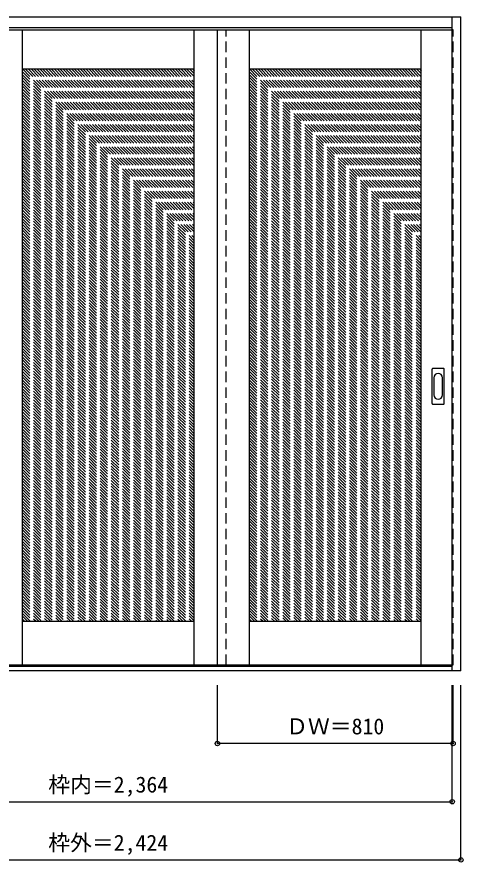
# Model space of a CAD drawing. Units: millimetres, scale not verified. Extents: x -1736 to 1240, y -1739 to 1173.
# Drawn here: x -293 to 1240, y -1739 to 1165 of the extents above; entities that cross this region are included whole.
import ezdxf
from ezdxf.enums import TextEntityAlignment as Align

# ---------------------------------------------------------------- set-up
doc = ezdxf.new("R2010")
doc.units = ezdxf.units.MM
doc.header["$LTSCALE"] = 30
doc.header["$PDMODE"] = 32
doc.header["$PDSIZE"] = 15
doc.linetypes.add('DASHED1', pattern=[1.8, 1.2, -0.6])
doc.layers.add('0-0', color=4, linetype='DASHED1')
doc.layers.add('0-1_寸法', color=7, linetype='Continuous')
doc.styles.add('ＭＳ ゴシック', font='')
doc.styles.get('ＭＳ ゴシック').set_extended_font_data('MS Gothic')

msp = doc.modelspace()

# ---------------------------------------------------------------- linework, layer by layer
at = {"layer": '0-0', "color": 3, "linetype": 'Continuous'}
for p, q in [((-1191.29, 1165.44), (1232.71, 1165.44)), ((1202.71, -1081.56), (1202.71, 1165.44)), ((1232.71, -1081.56), (1232.71, 1165.44)), ((-1161.29, 1129.44), (1202.71, 1129.44)), ((-1161.29, 1121.44), (1202.71, 1121.44)), ((-274.29, -1061.56), (-274.29, 1121.44)), ((315.71, -1061.56), (315.71, 1121.44)), ((395.71, -1061.56), (395.71, 1121.44)), ((505.71, -1061.56), (505.71, 1121.44)), ((1095.71, -1061.56), (1095.71, 1121.44)), ((-274.29, 986.44), (315.71, 986.44)), ((505.71, 986.44), (1095.71, 986.44)), ((1133.71, -163.56), (1133.71, -44.56)), ((1174.21, -43.06), (1135.21, -43.06)), ((1175.71, -163.56), (1175.71, -44.56)), ((1135.21, -165.06), (1174.21, -165.06)), ((-274.29, -911.56), (315.71, -911.56)), ((505.71, -911.56), (1095.71, -911.56)), ((-1161.29, -1061.56), (1202.71, -1061.56)), ((1202.71, -1066.56), (-1161.29, -1066.56)), ((1232.71, -1081.56), (-1191.29, -1081.56))]:
    msp.add_line(p, q, dxfattribs=at)
at = {"layer": '0-0'}
for p, q in [((425.71, -1061.56), (425.71, 1121.44)), ((-274.29, 976.56), (315.71, 386.56)), ((-274.29, 966.67), (315.71, 376.67)), ((-274.27, 986.44), (315.71, 396.46)), ((-264.37, 986.44), (315.71, 406.36)), ((-254.47, 986.44), (315.71, 416.26)), ((-244.57, 986.44), (315.71, 426.16)), ((-234.67, 986.44), (315.71, 436.06)), ((-224.77, 986.44), (315.71, 445.96)), ((-214.87, 986.44), (315.71, 455.86)), ((-204.97, 986.44), (315.71, 465.76)), ((-195.07, 986.44), (315.71, 475.66)), ((-185.17, 986.44), (315.71, 485.56)), ((-175.27, 986.44), (315.71, 495.46)), ((-165.37, 986.44), (315.71, 505.36)), ((-155.47, 986.44), (315.71, 515.26)), ((-145.57, 986.44), (315.71, 525.16)), ((-135.67, 986.44), (315.71, 535.06)), ((-125.77, 986.44), (315.71, 544.96)), ((-115.87, 986.44), (315.71, 554.86)), ((-105.97, 986.44), (315.71, 564.76)), ((-96.08, 986.44), (315.71, 574.66)), ((-86.18, 986.44), (315.71, 584.55)), ((-76.28, 986.44), (315.71, 594.45)), ((-66.38, 986.44), (315.71, 604.35)), ((-56.48, 986.44), (315.71, 614.25)), ((-46.58, 986.44), (315.71, 624.15)), ((-36.68, 986.44), (315.71, 634.05)), ((-26.78, 986.44), (315.71, 643.95)), ((-16.88, 986.44), (315.71, 653.85)), ((-6.98, 986.44), (315.71, 663.75)), ((2.92, 986.44), (315.71, 673.65)), ((12.82, 986.44), (315.71, 683.55)), ((22.72, 986.44), (315.71, 693.45)), ((32.62, 986.44), (315.71, 703.35)), ((42.52, 986.44), (315.71, 713.25)), ((52.42, 986.44), (315.71, 723.15)), ((62.32, 986.44), (315.71, 733.05)), ((72.22, 986.44), (315.71, 742.95)), ((82.12, 986.44), (315.71, 752.85)), ((92.02, 986.44), (315.71, 762.75)), ((101.91, 986.44), (315.71, 772.65)), ((111.81, 986.44), (315.71, 782.54)), ((121.71, 986.44), (315.71, 792.44)), ((131.61, 986.44), (315.71, 802.34)), ((141.51, 986.44), (315.71, 812.24)), ((151.41, 986.44), (315.71, 822.14)), ((161.31, 986.44), (315.71, 832.04)), ((171.21, 986.44), (315.71, 841.94)), ((181.11, 986.44), (315.71, 851.84)), ((191.01, 986.44), (315.71, 861.74)), ((200.91, 986.44), (315.71, 871.64)), ((210.81, 986.44), (315.71, 881.54)), ((220.71, 986.44), (315.71, 891.44)), ((230.61, 986.44), (315.71, 901.34)), ((240.51, 986.44), (315.71, 911.24)), ((250.41, 986.44), (315.71, 921.14)), ((260.31, 986.44), (315.71, 931.04)), ((270.21, 986.44), (315.71, 940.94)), ((280.11, 986.44), (315.71, 950.84)), ((290, 986.44), (315.71, 960.74)), ((299.9, 986.44), (315.71, 970.64)), ((309.8, 986.44), (315.71, 980.53)), ((505.71, 976.56), (1095.71, 386.56)), ((505.71, 966.67), (1095.71, 376.67)), ((505.73, 986.44), (1095.71, 396.46)), ((515.63, 986.44), (1095.71, 406.36)), ((525.53, 986.44), (1095.71, 416.26)), ((535.43, 986.44), (1095.71, 426.16)), ((545.33, 986.44), (1095.71, 436.06)), ((555.23, 986.44), (1095.71, 445.96)), ((565.13, 986.44), (1095.71, 455.86)), ((575.03, 986.44), (1095.71, 465.76)), ((584.93, 986.44), (1095.71, 475.66)), ((594.83, 986.44), (1095.71, 485.56)), ((604.73, 986.44), (1095.71, 495.46)), ((614.63, 986.44), (1095.71, 505.36)), ((624.53, 986.44), (1095.71, 515.26)), ((634.43, 986.44), (1095.71, 525.16)), ((644.33, 986.44), (1095.71, 535.06)), ((654.23, 986.44), (1095.71, 544.96)), ((664.13, 986.44), (1095.71, 554.86)), ((674.03, 986.44), (1095.71, 564.76)), ((683.92, 986.44), (1095.71, 574.66)), ((693.82, 986.44), (1095.71, 584.55)), ((703.72, 986.44), (1095.71, 594.45)), ((713.62, 986.44), (1095.71, 604.35)), ((723.52, 986.44), (1095.71, 614.25)), ((733.42, 986.44), (1095.71, 624.15)), ((743.32, 986.44), (1095.71, 634.05)), ((753.22, 986.44), (1095.71, 643.95)), ((763.12, 986.44), (1095.71, 653.85)), ((773.02, 986.44), (1095.71, 663.75)), ((782.92, 986.44), (1095.71, 673.65)), ((792.82, 986.44), (1095.71, 683.55)), ((802.72, 986.44), (1095.71, 693.45)), ((812.62, 986.44), (1095.71, 703.35)), ((822.52, 986.44), (1095.71, 713.25)), ((832.42, 986.44), (1095.71, 723.15)), ((842.32, 986.44), (1095.71, 733.05)), ((852.22, 986.44), (1095.71, 742.95)), ((862.12, 986.44), (1095.71, 752.85)), ((872.02, 986.44), (1095.71, 762.75)), ((881.91, 986.44), (1095.71, 772.65)), ((891.81, 986.44), (1095.71, 782.54)), ((901.71, 986.44), (1095.71, 792.44)), ((911.61, 986.44), (1095.71, 802.34)), ((921.51, 986.44), (1095.71, 812.24)), ((931.41, 986.44), (1095.71, 822.14)), ((941.31, 986.44), (1095.71, 832.04)), ((951.21, 986.44), (1095.71, 841.94)), ((961.11, 986.44), (1095.71, 851.84)), ((971.01, 986.44), (1095.71, 861.74)), ((980.91, 986.44), (1095.71, 871.64)), ((990.81, 986.44), (1095.71, 881.54)), ((1000.71, 986.44), (1095.71, 891.44)), ((1010.61, 986.44), (1095.71, 901.34)), ((1020.51, 986.44), (1095.71, 911.24)), ((1030.41, 986.44), (1095.71, 921.14)), ((1040.31, 986.44), (1095.71, 931.04)), ((1050.21, 986.44), (1095.71, 940.94)), ((1060.11, 986.44), (1095.71, 950.84)), ((1070, 986.44), (1095.71, 960.74)), ((1079.9, 986.44), (1095.71, 970.64)), ((1089.8, 986.44), (1095.71, 980.53)), ((-274.29, 956.77), (315.71, 366.77)), ((-274.29, 946.87), (315.71, 356.87)), ((-274.29, 936.97), (315.71, 346.97)), ((505.71, 956.77), (1095.71, 366.77)), ((505.71, 946.87), (1095.71, 356.87)), ((505.71, 936.97), (1095.71, 346.97)), ((-274.29, 927.07), (315.71, 337.07)), ((-274.29, 917.17), (315.71, 327.17)), ((-274.29, 907.27), (315.71, 317.27)), ((505.71, 927.07), (1095.71, 337.07)), ((505.71, 917.17), (1095.71, 327.17)), ((505.71, 907.27), (1095.71, 317.27)), ((-274.29, 897.37), (315.71, 307.37)), ((-274.29, 887.47), (315.71, 297.47)), ((-274.29, 877.57), (315.71, 287.57)), ((505.71, 897.37), (1095.71, 307.37)), ((505.71, 887.47), (1095.71, 297.47)), ((505.71, 877.57), (1095.71, 287.57)), ((-274.29, 867.67), (315.71, 277.67)), ((-274.29, 857.77), (315.71, 267.77)), ((-274.29, 847.87), (315.71, 257.87)), ((505.71, 867.67), (1095.71, 277.67)), ((505.71, 857.77), (1095.71, 267.77)), ((505.71, 847.87), (1095.71, 257.87)), ((-274.29, 837.97), (315.71, 247.97)), ((-274.29, 828.07), (315.71, 238.07)), ((-274.29, 818.17), (315.71, 228.17)), ((505.71, 837.97), (1095.71, 247.97)), ((505.71, 828.07), (1095.71, 238.07)), ((505.71, 818.17), (1095.71, 228.17)), ((-274.29, 808.27), (315.71, 218.27)), ((-274.29, 798.37), (315.71, 208.37)), ((-274.29, 788.47), (315.71, 198.47)), ((505.71, 808.27), (1095.71, 218.27)), ((505.71, 798.37), (1095.71, 208.37)), ((505.71, 788.47), (1095.71, 198.47)), ((-274.29, 778.57), (315.71, 188.57)), ((-274.29, 768.68), (315.71, 178.68)), ((-274.29, 758.78), (315.71, 168.78)), ((505.71, 778.57), (1095.71, 188.57)), ((505.71, 768.68), (1095.71, 178.68)), ((505.71, 758.78), (1095.71, 168.78)), ((-274.29, 748.88), (315.71, 158.88)), ((-274.29, 738.98), (315.71, 148.98)), ((-274.29, 729.08), (315.71, 139.08)), ((505.71, 748.88), (1095.71, 158.88)), ((505.71, 738.98), (1095.71, 148.98)), ((505.71, 729.08), (1095.71, 139.08)), ((-274.29, 719.18), (315.71, 129.18)), ((-274.29, 709.28), (315.71, 119.28)), ((-274.29, 699.38), (315.71, 109.38)), ((505.71, 719.18), (1095.71, 129.18)), ((505.71, 709.28), (1095.71, 119.28)), ((505.71, 699.38), (1095.71, 109.38)), ((-274.29, 689.48), (315.71, 99.48)), ((-274.29, 679.58), (315.71, 89.58)), ((-274.29, 669.68), (315.71, 79.68)), ((505.71, 689.48), (1095.71, 99.48)), ((505.71, 679.58), (1095.71, 89.58)), ((505.71, 669.68), (1095.71, 79.68)), ((-274.29, 659.78), (315.71, 69.78)), ((-274.29, 649.88), (315.71, 59.88)), ((-274.29, 639.98), (315.71, 49.98)), ((505.71, 659.78), (1095.71, 69.78)), ((505.71, 649.88), (1095.71, 59.88)), ((505.71, 639.98), (1095.71, 49.98)), ((-274.29, 630.08), (315.71, 40.08)), ((-274.29, 620.18), (315.71, 30.18)), ((-274.29, 610.28), (315.71, 20.28)), ((505.71, 630.08), (1095.71, 40.08)), ((505.71, 620.18), (1095.71, 30.18)), ((505.71, 610.28), (1095.71, 20.28)), ((-274.29, 600.38), (315.71, 10.38)), ((-274.29, 590.48), (315.71, 0.48)), ((505.71, 600.38), (1095.71, 10.38)), ((505.71, 590.48), (1095.71, 0.48)), ((-274.29, 580.59), (315.71, -9.41)), ((-274.29, 570.69), (315.71, -19.31)), ((-274.29, 560.79), (315.71, -29.21)), ((505.71, 580.59), (1095.71, -9.41)), ((505.71, 570.69), (1095.71, -19.31)), ((505.71, 560.79), (1095.71, -29.21)), ((-274.29, 550.89), (315.71, -39.11)), ((-274.29, 540.99), (315.71, -49.01)), ((-274.29, 531.09), (315.71, -58.91)), ((505.71, 550.89), (1095.71, -39.11)), ((505.71, 540.99), (1095.71, -49.01)), ((505.71, 531.09), (1095.71, -58.91)), ((-274.29, 521.19), (315.71, -68.81)), ((-274.29, 511.29), (315.71, -78.71)), ((-274.29, 501.39), (315.71, -88.61)), ((505.71, 521.19), (1095.71, -68.81)), ((505.71, 511.29), (1095.71, -78.71)), ((505.71, 501.39), (1095.71, -88.61)), ((-274.29, 491.49), (315.71, -98.51)), ((-274.29, 481.59), (315.71, -108.41)), ((-274.29, 471.69), (315.71, -118.31)), ((505.71, 491.49), (1095.71, -98.51)), ((505.71, 481.59), (1095.71, -108.41)), ((505.71, 471.69), (1095.71, -118.31)), ((-274.29, 461.79), (315.71, -128.21)), ((-274.29, 451.89), (315.71, -138.11)), ((-274.29, 441.99), (315.71, -148.01)), ((505.71, 461.79), (1095.71, -128.21)), ((505.71, 451.89), (1095.71, -138.11)), ((505.71, 441.99), (1095.71, -148.01)), ((-274.29, 432.09), (315.71, -157.91)), ((-274.29, 422.19), (315.71, -167.81)), ((-274.29, 412.29), (315.71, -177.71)), ((505.71, 432.09), (1095.71, -157.91)), ((505.71, 422.19), (1095.71, -167.81)), ((505.71, 412.29), (1095.71, -177.71)), ((-274.29, 402.39), (315.71, -187.61)), ((-274.29, 392.49), (315.71, -197.51)), ((-274.29, 382.6), (315.71, -207.4)), ((505.71, 402.39), (1095.71, -187.61)), ((505.71, 392.49), (1095.71, -197.51)), ((505.71, 382.6), (1095.71, -207.4)), ((-274.29, 372.7), (315.71, -217.3)), ((-274.29, 362.8), (315.71, -227.2)), ((-274.29, 352.9), (315.71, -237.1)), ((505.71, 372.7), (1095.71, -217.3)), ((505.71, 362.8), (1095.71, -227.2)), ((505.71, 352.9), (1095.71, -237.1)), ((-274.29, 343), (315.71, -247)), ((-274.29, 333.1), (315.71, -256.9)), ((-274.29, 323.2), (315.71, -266.8)), ((505.71, 343), (1095.71, -247)), ((505.71, 333.1), (1095.71, -256.9)), ((505.71, 323.2), (1095.71, -266.8)), ((-274.29, 313.3), (315.71, -276.7)), ((-274.29, 303.4), (315.71, -286.6)), ((-274.29, 293.5), (315.71, -296.5)), ((505.71, 313.3), (1095.71, -276.7)), ((505.71, 303.4), (1095.71, -286.6)), ((505.71, 293.5), (1095.71, -296.5)), ((-274.29, 283.6), (315.71, -306.4)), ((-274.29, 273.7), (315.71, -316.3)), ((-274.29, 263.8), (315.71, -326.2)), ((505.71, 283.6), (1095.71, -306.4)), ((505.71, 273.7), (1095.71, -316.3)), ((505.71, 263.8), (1095.71, -326.2)), ((-274.29, 253.9), (315.71, -336.1)), ((-274.29, 244), (315.71, -346)), ((-274.29, 234.1), (315.71, -355.9)), ((505.71, 253.9), (1095.71, -336.1)), ((505.71, 244), (1095.71, -346)), ((505.71, 234.1), (1095.71, -355.9)), ((-274.29, 224.2), (315.71, -365.8)), ((-274.29, 214.3), (315.71, -375.7)), ((-274.29, 204.4), (315.71, -385.6)), ((505.71, 224.2), (1095.71, -365.8)), ((505.71, 214.3), (1095.71, -375.7)), ((505.71, 204.4), (1095.71, -385.6)), ((-274.29, 194.5), (315.71, -395.5)), ((-274.29, 184.61), (315.71, -405.39)), ((-274.29, 174.71), (315.71, -415.29)), ((505.71, 194.5), (1095.71, -395.5)), ((505.71, 184.61), (1095.71, -405.39)), ((505.71, 174.71), (1095.71, -415.29)), ((-274.29, 164.81), (315.71, -425.19)), ((-274.29, 154.91), (315.71, -435.09)), ((505.71, 164.81), (1095.71, -425.19)), ((505.71, 154.91), (1095.71, -435.09)), ((-274.29, 145.01), (315.71, -444.99)), ((-274.29, 135.11), (315.71, -454.89)), ((-274.29, 125.21), (315.71, -464.79)), ((505.71, 145.01), (1095.71, -444.99)), ((505.71, 135.11), (1095.71, -454.89)), ((505.71, 125.21), (1095.71, -464.79)), ((-274.29, 115.31), (315.71, -474.69)), ((-274.29, 105.41), (315.71, -484.59)), ((-274.29, 95.51), (315.71, -494.49)), ((505.71, 115.31), (1095.71, -474.69)), ((505.71, 105.41), (1095.71, -484.59)), ((505.71, 95.51), (1095.71, -494.49)), ((-274.29, 85.61), (315.71, -504.39)), ((-274.29, 75.71), (315.71, -514.29)), ((-274.29, 65.81), (315.71, -524.19)), ((505.71, 85.61), (1095.71, -504.39)), ((505.71, 75.71), (1095.71, -514.29)), ((505.71, 65.81), (1095.71, -524.19)), ((-274.29, 55.91), (315.71, -534.09)), ((-274.29, 46.01), (315.71, -543.99)), ((-274.29, 36.11), (315.71, -553.89)), ((505.71, 55.91), (1095.71, -534.09)), ((505.71, 46.01), (1095.71, -543.99)), ((505.71, 36.11), (1095.71, -553.89)), ((-274.29, 26.21), (315.71, -563.79)), ((-274.29, 16.31), (315.71, -573.69)), ((-274.29, 6.41), (315.71, -583.59)), ((505.71, 26.21), (1095.71, -563.79)), ((505.71, 16.31), (1095.71, -573.69)), ((505.71, 6.41), (1095.71, -583.59)), ((-274.29, -3.49), (315.71, -593.49)), ((-274.29, -13.38), (315.71, -603.38)), ((-274.29, -23.28), (315.71, -613.28)), ((505.71, -3.49), (1095.71, -593.49)), ((505.71, -13.38), (1095.71, -603.38)), ((505.71, -23.28), (1095.71, -613.28)), ((-274.29, -33.18), (315.71, -623.18)), ((-274.29, -43.08), (315.71, -633.08)), ((-274.29, -52.98), (315.71, -642.98)), ((505.71, -33.18), (1095.71, -623.18)), ((505.71, -43.08), (1095.71, -633.08)), ((505.71, -52.98), (1095.71, -642.98)), ((-274.29, -62.88), (315.71, -652.88)), ((-274.29, -72.78), (315.71, -662.78)), ((-274.29, -82.68), (315.71, -672.68)), ((505.71, -62.88), (1095.71, -652.88)), ((505.71, -72.78), (1095.71, -662.78)), ((505.71, -82.68), (1095.71, -672.68)), ((-274.29, -92.58), (315.71, -682.58)), ((-274.29, -102.48), (315.71, -692.48)), ((-274.29, -112.38), (315.71, -702.38)), ((505.71, -92.58), (1095.71, -682.58)), ((505.71, -102.48), (1095.71, -692.48)), ((505.71, -112.38), (1095.71, -702.38)), ((-274.29, -122.28), (315.71, -712.28)), ((-274.29, -132.18), (315.71, -722.18)), ((-274.29, -142.08), (315.71, -732.08)), ((505.71, -122.28), (1095.71, -712.28)), ((505.71, -132.18), (1095.71, -722.18)), ((505.71, -142.08), (1095.71, -732.08)), ((-274.29, -151.98), (315.71, -741.98)), ((-274.29, -161.88), (315.71, -751.88)), ((-274.29, -171.78), (315.71, -761.78)), ((505.71, -151.98), (1095.71, -741.98)), ((505.71, -161.88), (1095.71, -751.88)), ((505.71, -171.78), (1095.71, -761.78)), ((-274.29, -181.68), (315.71, -771.68)), ((-274.29, -191.58), (315.71, -781.58)), ((-274.29, -201.48), (315.71, -791.48)), ((505.71, -181.68), (1095.71, -771.68)), ((505.71, -191.58), (1095.71, -781.58)), ((505.71, -201.48), (1095.71, -791.48)), ((-274.29, -211.37), (315.71, -801.37)), ((-274.29, -221.27), (315.71, -811.27)), ((-274.29, -231.17), (315.71, -821.17)), ((505.71, -211.37), (1095.71, -801.37)), ((505.71, -221.27), (1095.71, -811.27)), ((505.71, -231.17), (1095.71, -821.17)), ((-274.29, -241.07), (315.71, -831.07)), ((-274.29, -250.97), (315.71, -840.97)), ((-274.29, -260.87), (315.71, -850.87)), ((505.71, -241.07), (1095.71, -831.07)), ((505.71, -250.97), (1095.71, -840.97)), ((505.71, -260.87), (1095.71, -850.87)), ((-274.29, -270.77), (315.71, -860.77)), ((-274.29, -280.67), (315.71, -870.67)), ((505.71, -270.77), (1095.71, -860.77)), ((505.71, -280.67), (1095.71, -870.67)), ((-274.29, -290.57), (315.71, -880.57)), ((-274.29, -300.47), (315.71, -890.47)), ((-274.29, -310.37), (315.71, -900.37)), ((505.71, -290.57), (1095.71, -880.57)), ((505.71, -300.47), (1095.71, -890.47)), ((505.71, -310.37), (1095.71, -900.37)), ((-274.29, -320.27), (315.71, -910.27)), ((-274.29, -330.17), (307.1, -911.56)), ((-274.29, -340.07), (297.2, -911.56)), ((505.71, -320.27), (1095.71, -910.27)), ((505.71, -330.17), (1087.1, -911.56)), ((505.71, -340.07), (1077.2, -911.56)), ((-274.29, -349.97), (287.3, -911.56)), ((-274.29, -359.87), (277.4, -911.56)), ((-274.29, -369.77), (267.5, -911.56)), ((505.71, -349.97), (1067.3, -911.56)), ((505.71, -359.87), (1057.4, -911.56)), ((505.71, -369.77), (1047.5, -911.56)), ((-274.29, -379.67), (257.6, -911.56)), ((-274.29, -389.57), (247.7, -911.56)), ((-274.29, -399.46), (237.8, -911.56)), ((505.71, -379.67), (1037.6, -911.56)), ((505.71, -389.57), (1027.7, -911.56)), ((505.71, -399.46), (1017.8, -911.56)), ((-274.29, -409.36), (227.9, -911.56)), ((-274.29, -419.26), (218.01, -911.56)), ((-274.29, -429.16), (208.11, -911.56)), ((505.71, -409.36), (1007.9, -911.56)), ((505.71, -419.26), (998.01, -911.56)), ((505.71, -429.16), (988.11, -911.56)), ((-274.29, -439.06), (198.21, -911.56)), ((-274.29, -448.96), (188.31, -911.56)), ((-274.29, -458.86), (178.41, -911.56)), ((505.71, -439.06), (978.21, -911.56)), ((505.71, -448.96), (968.31, -911.56)), ((505.71, -458.86), (958.41, -911.56)), ((-274.29, -468.76), (168.51, -911.56)), ((-274.29, -478.66), (158.61, -911.56)), ((-274.29, -488.56), (148.71, -911.56)), ((505.71, -468.76), (948.51, -911.56)), ((505.71, -478.66), (938.61, -911.56)), ((505.71, -488.56), (928.71, -911.56)), ((-274.29, -498.46), (138.81, -911.56)), ((-274.29, -508.36), (128.91, -911.56)), ((-274.29, -518.26), (119.01, -911.56)), ((505.71, -498.46), (918.81, -911.56)), ((505.71, -508.36), (908.91, -911.56)), ((505.71, -518.26), (899.01, -911.56)), ((-274.29, -528.16), (109.11, -911.56)), ((-274.29, -538.06), (99.21, -911.56)), ((-274.29, -547.96), (89.31, -911.56)), ((505.71, -528.16), (889.11, -911.56)), ((505.71, -538.06), (879.21, -911.56)), ((505.71, -547.96), (869.31, -911.56)), ((-274.29, -557.86), (79.41, -911.56)), ((-274.29, -567.76), (69.51, -911.56)), ((-274.29, -577.66), (59.61, -911.56)), ((505.71, -557.86), (859.41, -911.56)), ((505.71, -567.76), (849.51, -911.56)), ((505.71, -577.66), (839.61, -911.56)), ((-274.29, -587.56), (49.71, -911.56)), ((-274.29, -597.45), (39.81, -911.56)), ((-274.29, -607.35), (29.92, -911.56)), ((505.71, -587.56), (829.71, -911.56)), ((505.71, -597.45), (819.81, -911.56)), ((505.71, -607.35), (809.92, -911.56)), ((-274.29, -617.25), (20.02, -911.56)), ((-274.29, -627.15), (10.12, -911.56)), ((-274.29, -637.05), (0.22, -911.56)), ((505.71, -617.25), (800.02, -911.56)), ((505.71, -627.15), (790.12, -911.56)), ((505.71, -637.05), (780.22, -911.56)), ((-274.29, -646.95), (-9.68, -911.56)), ((-274.29, -656.85), (-19.58, -911.56)), ((-274.29, -666.75), (-29.48, -911.56)), ((505.71, -646.95), (770.32, -911.56)), ((505.71, -656.85), (760.42, -911.56)), ((505.71, -666.75), (750.52, -911.56)), ((-274.29, -676.65), (-39.38, -911.56)), ((-274.29, -686.55), (-49.28, -911.56)), ((-274.29, -696.45), (-59.18, -911.56)), ((505.71, -676.65), (740.62, -911.56)), ((505.71, -686.55), (730.72, -911.56)), ((505.71, -696.45), (720.82, -911.56)), ((-274.29, -706.35), (-69.08, -911.56)), ((-274.29, -716.25), (-78.98, -911.56)), ((505.71, -706.35), (710.92, -911.56)), ((505.71, -716.25), (701.02, -911.56)), ((-274.29, -726.15), (-88.88, -911.56)), ((-274.29, -736.05), (-98.78, -911.56)), ((-274.29, -745.95), (-108.68, -911.56)), ((505.71, -726.15), (691.12, -911.56)), ((505.71, -736.05), (681.22, -911.56)), ((505.71, -745.95), (671.32, -911.56)), ((-274.29, -755.85), (-118.58, -911.56)), ((-274.29, -765.75), (-128.48, -911.56)), ((-274.29, -775.65), (-138.38, -911.56)), ((505.71, -755.85), (661.42, -911.56)), ((505.71, -765.75), (651.52, -911.56)), ((505.71, -775.65), (641.62, -911.56)), ((-274.29, -785.55), (-148.28, -911.56)), ((-274.29, -795.44), (-158.18, -911.56)), ((-274.29, -805.34), (-168.07, -911.56)), ((505.71, -785.55), (631.72, -911.56)), ((505.71, -795.44), (621.82, -911.56)), ((505.71, -805.34), (611.93, -911.56)), ((-274.29, -815.24), (-177.97, -911.56)), ((-274.29, -825.14), (-187.87, -911.56)), ((-274.29, -835.04), (-197.77, -911.56)), ((505.71, -815.24), (602.03, -911.56)), ((505.71, -825.14), (592.13, -911.56)), ((505.71, -835.04), (582.23, -911.56)), ((-274.29, -844.94), (-207.67, -911.56)), ((-274.29, -854.84), (-217.57, -911.56)), ((-274.29, -864.74), (-227.47, -911.56)), ((505.71, -844.94), (572.33, -911.56)), ((505.71, -854.84), (562.43, -911.56)), ((505.71, -864.74), (552.53, -911.56)), ((-274.29, -874.64), (-237.37, -911.56)), ((-274.29, -884.54), (-247.27, -911.56)), ((-274.29, -894.44), (-257.17, -911.56)), ((505.71, -874.64), (542.63, -911.56)), ((505.71, -884.54), (532.73, -911.56)), ((505.71, -894.44), (522.83, -911.56)), ((-274.29, -904.34), (-267.07, -911.56)), ((505.71, -904.34), (512.93, -911.56)), ((1202.71, -1061.56), (1205.71, -1061.56))]:
    msp.add_line(p, q, dxfattribs=at)
at = {"layer": '0-0', "color": 7, "linetype": 'Continuous'}
for p, q in [((1139.71, -74.46), (1139.71, -133.66)), ((1169.71, -133.66), (1169.71, -74.46))]:
    msp.add_line(p, q, dxfattribs=at)
at = {"layer": '0-0'}
msp.add_lwpolyline([(1205.71, -1061.56), (1205.71, 1121.44), (1202.71, 1121.44)], dxfattribs=at)
at = {"layer": '0-0', "color": 3, "linetype": 'Continuous'}
for centre, start, end in [((1135.21, -44.56), 90, 180), ((1174.21, -44.56), 0, 90), ((1135.21, -163.56), 180, 270), ((1174.21, -163.56), 270, 0)]:
    msp.add_arc(centre, 1.5, start, end, dxfattribs=at)
at = {"layer": '0-0', "color": 7, "linetype": 'Continuous'}
for centre, start, end in [((1154.71, -74.46), 0, 180), ((1154.71, -133.66), 180, 0)]:
    msp.add_arc(centre, 15, start, end, dxfattribs=at)
at = {"layer": '0-1_寸法', "color": 4}
for p, q in [((395.71, -1331.56), (395.71, -1131.56)), ((1205.71, -1331.56), (1205.71, -1131.56)), ((1205.71, -1331.56), (395.71, -1331.56))]:
    msp.add_line(p, q, dxfattribs=at)
for points in [[(-1191.29, -1731.56), (1232.71, -1731.56), (1232.71, -1131.56)], [(-1161.29, -1531.56), (1202.71, -1531.56), (1202.71, -1131.56)]]:
    msp.add_lwpolyline(points, dxfattribs=at)
at = {"layer": '0-1_寸法'}
for p in [(395.71, -1331.56), (1205.71, -1331.56), (1202.71, -1531.56), (1232.71, -1731.56)]:
    msp.add_point(p, dxfattribs=at)

# ---------------------------------------------------------------- texts
at = {"layer": '0-1_寸法', "style": 'ＭＳ ゴシック'}
for s, p in [('ＤＷ＝810', (631.96, -1316.56)), ('枠内＝2,364', (-185.54, -1516.56)), ('枠外＝2,424', (-185.54, -1716.56))]:
    msp.add_text(s, height=54.99, dxfattribs=at).set_placement(p, align=Align.BOTTOM_LEFT)

doc.saveas('drawing.dxf')
